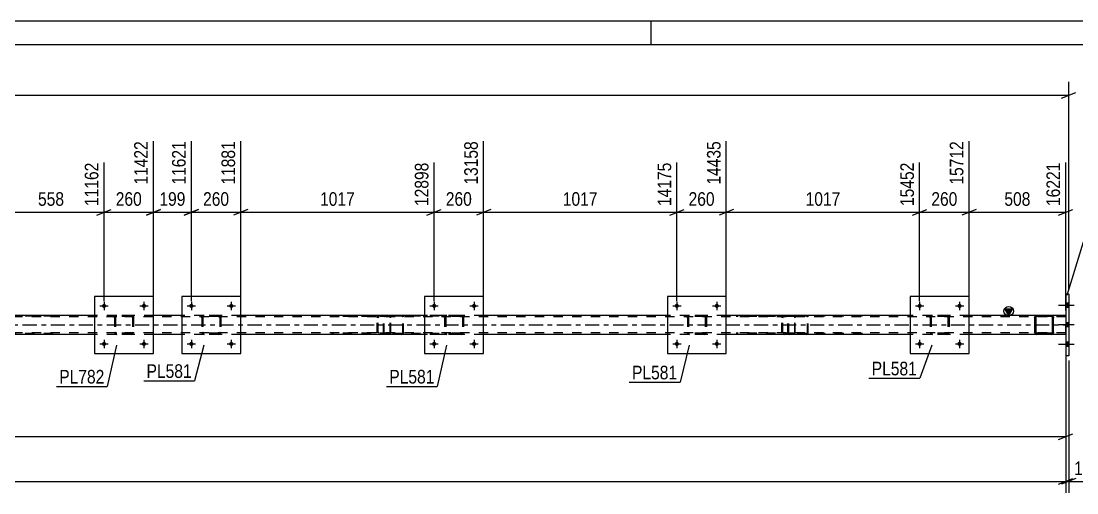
# Model space of a CAD drawing. Header units: millimetres. Extents: x -78 to 763, y -424 to 170.
# Drawn here: x 420.1 to 642.2, y 71 to 170.3 of the extents above; entities that cross this region are included whole.
import ezdxf

# ---------------------------------------------------------------- set-up
doc = ezdxf.new("R2010")
doc.units = ezdxf.units.MM
doc.linetypes.add('DXK_LINE_DOT2', pattern=[3.9198, 1.9599, -1.9599])
doc.linetypes.add('DXK_LINE_DOT3', pattern=[5.9187, 2.979, -0.9799, 0.9799, -0.9799])
doc.styles.add('Arial Narrow', font='ARIALN.TTF', dxfattribs={"height": 0.2})

# ---------------------------------------------------------------- blocks, each defined once
blk = doc.blocks.new('Unknown-814185653-1133')
at = {"color": 5, "linetype": 'Continuous'}
for p, q in [((762.64, 170.32), (-78.36, 170.32)), ((552.64, 165.32), (552.64, 170.32)), ((757.64, 165.32), (-73.36, 165.32))]:
    blk.add_line(p, q, dxfattribs=at)
blk = doc.blocks.new('Part-814185653-2776 - 2694')
at = {"color": 7, "linetype": 'DXK_LINE_DOT2'}
for p, q in [((458.11, 107.89), (458.15, 108.08)), ((458.15, 108.08), (458.11, 107.89)), ((458.11, 107.89), (458.11, 104.85)), ((458.35, 107.89), (458.37, 107.98)), ((458.35, 107.89), (458.35, 104.85)), ((458.37, 107.98), (458.42, 108.06)), ((458.41, 108.34), (458.59, 108.37)), ((458.59, 108.37), (458.41, 108.34)), ((458.42, 108.06), (458.5, 108.11)), ((458.5, 108.11), (458.59, 108.13)), ((461.63, 108.37), (458.59, 108.37)), ((461.63, 108.13), (458.59, 108.13)), ((461.63, 108.37), (461.81, 108.34)), ((461.81, 108.34), (461.63, 108.37)), ((461.63, 108.13), (461.72, 108.11)), ((461.72, 108.11), (461.8, 108.06)), ((461.8, 108.06), (461.85, 107.98)), ((461.85, 107.98), (461.87, 107.89)), ((461.87, 107.89), (461.87, 104.85)), ((462.07, 108.08), (462.11, 107.89)), ((462.11, 107.89), (462.07, 108.08)), ((462.11, 107.89), (462.11, 104.85)), ((458.15, 104.67), (458.11, 104.85)), ((458.11, 104.85), (458.15, 104.67)), ((458.37, 104.76), (458.35, 104.85)), ((458.42, 104.68), (458.37, 104.76)), ((458.5, 104.63), (458.42, 104.68)), ((458.59, 104.61), (458.5, 104.63)), ((461.63, 104.61), (458.59, 104.61)), ((461.72, 104.63), (461.63, 104.61)), ((461.8, 104.68), (461.72, 104.63)), ((461.85, 104.76), (461.8, 104.68)), ((461.87, 104.85), (461.85, 104.76)), ((462.11, 104.85), (462.07, 104.67)), ((462.07, 104.67), (462.11, 104.85)), ((458.59, 104.37), (458.41, 104.41)), ((458.41, 104.41), (458.59, 104.37)), ((461.63, 104.37), (458.59, 104.37)), ((461.81, 104.41), (461.63, 104.37)), ((461.63, 104.37), (461.81, 104.41))]:
    blk.add_line(p, q, dxfattribs=at)
at = {"color": 7, "linetype": 'DXK_LINE_DOT3'}
blk.add_line((460.11, 106.37), (460.11, 106.37), dxfattribs=at)
at = {"color": 7, "linetype": 'DXK_LINE_DOT2'}
for centre, start, end in [((458.59, 107.89), 112.5, 157.5), ((458.59, 107.89), 112.5, 157.5), ((461.63, 107.89), 22.5, 67.5), ((461.63, 107.89), 22.5, 67.5), ((458.59, 104.85), 202.5, 247.5), ((458.59, 104.85), 202.5, 247.5), ((461.63, 104.85), 292.5, 337.5), ((461.63, 104.85), 292.5, 337.5)]:
    blk.add_arc(centre, 0.48, start, end, dxfattribs=at)
blk = doc.blocks.new('Bolt-814185653-2696 - 2694')
at = {"linetype": 'Continuous'}
for points in [[(507.43, 110.37, -1), (506.55, 110.37, -1)], [(515.83, 110.37, -1), (514.95, 110.37, -1)]]:
    blk.add_hatch(color=1, dxfattribs=at).paths.add_polyline_path(points)
at = {"color": 1, "linetype": 'Continuous'}
for p, q in [((506.99, 111.25), (506.99, 109.49)), ((515.39, 111.25), (515.39, 109.49)), ((506.11, 110.37), (507.87, 110.37)), ((514.51, 110.37), (516.27, 110.37))]:
    blk.add_line(p, q, dxfattribs=at)
blk = doc.blocks.new('Bolt-814185653-2697 - 2694')
at = {"linetype": 'Continuous'}
for points in [[(558.51, 102.37, -1), (557.63, 102.37, -1)], [(566.91, 102.37, -1), (566.03, 102.37, -1)]]:
    blk.add_hatch(color=1, dxfattribs=at).paths.add_polyline_path(points)
at = {"color": 1, "linetype": 'Continuous'}
for p, q in [((557.19, 102.37), (558.95, 102.37)), ((558.07, 103.25), (558.07, 101.49)), ((565.59, 102.37), (567.35, 102.37)), ((566.47, 103.25), (566.47, 101.49))]:
    blk.add_line(p, q, dxfattribs=at)
blk = doc.blocks.new('Bolt-814185653-2698 - 2694')
at = {"linetype": 'Continuous'}
for points in [[(558.51, 110.37, -1), (557.63, 110.37, -1)], [(566.91, 110.37, -1), (566.03, 110.37, -1)]]:
    blk.add_hatch(color=1, dxfattribs=at).paths.add_polyline_path(points)
at = {"color": 1, "linetype": 'Continuous'}
for p, q in [((558.07, 111.25), (558.07, 109.49)), ((566.47, 111.25), (566.47, 109.49)), ((557.19, 110.37), (558.95, 110.37)), ((565.59, 110.37), (567.35, 110.37))]:
    blk.add_line(p, q, dxfattribs=at)
blk = doc.blocks.new('Bolt-814185653-2764 - 2694')
at = {"linetype": 'Continuous'}
for points in [[(609.59, 110.37, -1), (608.71, 110.37, -1)], [(617.99, 110.37, -1), (617.11, 110.37, -1)]]:
    blk.add_hatch(color=1, dxfattribs=at).paths.add_polyline_path(points)
at = {"color": 1, "linetype": 'Continuous'}
for p, q in [((609.15, 111.25), (609.15, 109.49)), ((617.55, 111.25), (617.55, 109.49)), ((608.27, 110.37), (610.03, 110.37)), ((616.67, 110.37), (618.43, 110.37))]:
    blk.add_line(p, q, dxfattribs=at)
blk = doc.blocks.new('Part-814185653-2781 - 2694')
at = {"color": 2, "linetype": 'Continuous'}
for p, q in [((466.31, 112.37), (453.91, 112.37)), ((453.91, 112.37), (453.91, 100.37)), ((466.31, 100.37), (466.31, 112.37)), ((453.91, 100.37), (466.31, 100.37))]:
    blk.add_line(p, q, dxfattribs=at)
blk = doc.blocks.new('Part-814185653-2782 - 2694')
at = {"color": 7, "linetype": 'DXK_LINE_DOT2'}
for p, q in [((509.19, 107.89), (509.23, 108.08)), ((509.23, 108.08), (509.19, 107.89)), ((509.19, 107.89), (509.19, 104.85)), ((509.43, 107.89), (509.45, 107.98)), ((509.43, 107.89), (509.43, 104.85)), ((509.45, 107.98), (509.5, 108.06)), ((509.49, 108.34), (509.67, 108.37)), ((509.67, 108.37), (509.49, 108.34)), ((509.5, 108.06), (509.58, 108.11)), ((509.58, 108.11), (509.67, 108.13)), ((512.71, 108.37), (509.67, 108.37)), ((512.71, 108.13), (509.67, 108.13)), ((512.71, 108.37), (512.89, 108.34)), ((512.89, 108.34), (512.71, 108.37)), ((512.71, 108.13), (512.8, 108.11)), ((512.8, 108.11), (512.88, 108.06)), ((512.88, 108.06), (512.93, 107.98)), ((512.93, 107.98), (512.95, 107.89)), ((512.95, 107.89), (512.95, 104.85)), ((513.15, 108.08), (513.19, 107.89)), ((513.19, 107.89), (513.15, 108.08)), ((513.19, 107.89), (513.19, 104.85)), ((509.23, 104.67), (509.19, 104.85)), ((509.19, 104.85), (509.23, 104.67)), ((509.45, 104.76), (509.43, 104.85)), ((509.5, 104.68), (509.45, 104.76)), ((509.58, 104.63), (509.5, 104.68)), ((509.67, 104.61), (509.58, 104.63)), ((512.71, 104.61), (509.67, 104.61)), ((512.8, 104.63), (512.71, 104.61)), ((512.88, 104.68), (512.8, 104.63)), ((512.93, 104.76), (512.88, 104.68)), ((512.95, 104.85), (512.93, 104.76)), ((513.19, 104.85), (513.15, 104.67)), ((513.15, 104.67), (513.19, 104.85)), ((509.67, 104.37), (509.49, 104.41)), ((509.49, 104.41), (509.67, 104.37)), ((512.71, 104.37), (509.67, 104.37)), ((512.89, 104.41), (512.71, 104.37)), ((512.71, 104.37), (512.89, 104.41))]:
    blk.add_line(p, q, dxfattribs=at)
at = {"color": 7, "linetype": 'DXK_LINE_DOT3'}
blk.add_line((511.19, 106.37), (511.19, 106.37), dxfattribs=at)
at = {"color": 7, "linetype": 'DXK_LINE_DOT2'}
for centre, start, end in [((509.67, 107.89), 112.5, 157.5), ((509.67, 107.89), 112.5, 157.5), ((512.71, 107.89), 22.5, 67.5), ((512.71, 107.89), 22.5, 67.5), ((509.67, 104.85), 202.5, 247.5), ((509.67, 104.85), 202.5, 247.5), ((512.71, 104.85), 292.5, 337.5), ((512.71, 104.85), 292.5, 337.5)]:
    blk.add_arc(centre, 0.48, start, end, dxfattribs=at)
blk = doc.blocks.new('Part-814185653-2787 - 2694')
at = {"color": 2, "linetype": 'Continuous'}
for p, q in [((517.39, 112.37), (504.99, 112.37)), ((504.99, 112.37), (504.99, 100.37)), ((517.39, 100.37), (517.39, 112.37)), ((504.99, 100.37), (517.39, 100.37))]:
    blk.add_line(p, q, dxfattribs=at)
blk = doc.blocks.new('Bolt-814185653-2725 - 2694')
at = {"linetype": 'Continuous'}
for points in [[(609.59, 102.37, -1), (608.71, 102.37, -1)], [(617.99, 102.37, -1), (617.11, 102.37, -1)]]:
    blk.add_hatch(color=1, dxfattribs=at).paths.add_polyline_path(points)
at = {"color": 1, "linetype": 'Continuous'}
for p, q in [((608.27, 102.37), (610.03, 102.37)), ((609.15, 103.25), (609.15, 101.49)), ((616.67, 102.37), (618.43, 102.37)), ((617.55, 103.25), (617.55, 101.49))]:
    blk.add_line(p, q, dxfattribs=at)
blk = doc.blocks.new('Part-814185653-2817 - 2694')
at = {"linetype": 'Continuous'}
blk.add_hatch(color=2, dxfattribs=at).paths.add_polyline_path([(627.89, 108.37), (627.09, 109.77), (628.69, 109.77)])
at = {"color": 2, "linetype": 'Continuous'}
for p, q in [((627.89, 108.37), (627.09, 109.77)), ((627.09, 109.77), (628.69, 109.77)), ((628.69, 109.77), (627.89, 108.37)), ((435.54, 108.37), (415.23, 108.37)), ((453.91, 108.37), (447.94, 108.37)), ((504.99, 108.37), (466.31, 108.37)), ((556.07, 108.37), (517.39, 108.37)), ((607.15, 108.37), (568.47, 108.37)), ((633.81, 108.37), (619.55, 108.37)), ((639.89, 108.37), (636.85, 108.37)), ((435.54, 104.37), (415.23, 104.37)), ((453.91, 104.37), (447.94, 104.37)), ((504.99, 104.37), (466.31, 104.37)), ((556.07, 104.37), (517.39, 104.37)), ((607.15, 104.37), (568.47, 104.37)), ((633.81, 104.37), (619.55, 104.37)), ((639.89, 104.37), (636.85, 104.37))]:
    blk.add_line(p, q, dxfattribs=at)
at = {"color": 7, "linetype": 'DXK_LINE_DOT2'}
for p, q in [((639.89, 108.05), (35.67, 108.05)), ((447.94, 108.37), (435.54, 108.37)), ((466.31, 108.37), (453.91, 108.37)), ((517.39, 108.37), (504.99, 108.37)), ((568.47, 108.37), (556.07, 108.37)), ((619.55, 108.37), (607.15, 108.37)), ((636.85, 108.37), (633.81, 108.37)), ((639.89, 104.37), (639.89, 108.37)), ((639.89, 104.69), (35.67, 104.69)), ((447.94, 104.37), (435.54, 104.37)), ((466.31, 104.37), (453.91, 104.37)), ((517.39, 104.37), (504.99, 104.37)), ((568.47, 104.37), (556.07, 104.37)), ((619.55, 104.37), (607.15, 104.37)), ((636.85, 104.37), (633.81, 104.37))]:
    blk.add_line(p, q, dxfattribs=at)
at = {"color": 7, "linetype": 'DXK_LINE_DOT3'}
blk.add_line((35.67, 106.37), (639.89, 106.37), dxfattribs=at)
at = {"color": 2, "linetype": 'Continuous'}
blk.add_circle((627.89, 109.27), 1, dxfattribs=at)
blk = doc.blocks.new('Bolt-814185653-2810 - 2694')
at = {"linetype": 'Continuous'}
for points in [[(640.53, 110.03), (640.53, 110.91), (639.89, 110.91), (639.89, 110.03)], [(640.53, 110.03), (640.53, 110.91), (639.89, 110.91), (639.89, 110.03)], [(640.53, 110.03), (640.53, 110.91), (639.89, 110.91), (639.89, 110.03)], [(640.53, 105.93), (640.53, 106.81), (639.89, 106.81), (639.89, 105.93)], [(640.53, 105.93), (640.53, 106.81), (639.89, 106.81), (639.89, 105.93)], [(640.53, 101.83), (640.53, 102.71), (639.89, 102.71), (639.89, 101.83)], [(640.53, 101.83), (640.53, 102.71), (639.89, 102.71), (639.89, 101.83)], [(640.53, 101.83), (640.53, 102.71), (639.89, 102.71), (639.89, 101.83)]]:
    blk.add_hatch(color=1, dxfattribs=at).paths.add_polyline_path(points)
at = {"color": 1, "linetype": 'Continuous'}
for p, q in [((641.69, 110.47), (638.37, 110.47)), ((641.69, 110.47), (638.37, 110.47)), ((641.69, 110.47), (638.37, 110.47)), ((640.53, 110.91), (639.89, 110.91)), ((640.53, 110.91), (639.89, 110.91)), ((640.53, 110.91), (639.89, 110.91)), ((640.53, 110.03), (639.89, 110.03)), ((640.53, 110.03), (639.89, 110.03)), ((640.53, 110.03), (639.89, 110.03)), ((640.53, 106.81), (639.89, 106.81)), ((640.53, 106.81), (639.89, 106.81)), ((641.69, 106.37), (638.37, 106.37)), ((641.69, 106.37), (638.37, 106.37)), ((640.53, 105.93), (639.89, 105.93)), ((640.53, 105.93), (639.89, 105.93)), ((641.69, 102.27), (638.37, 102.27)), ((641.69, 102.27), (638.37, 102.27)), ((641.69, 102.27), (638.37, 102.27)), ((640.53, 102.71), (639.89, 102.71)), ((640.53, 102.71), (639.89, 102.71)), ((640.53, 102.71), (639.89, 102.71)), ((640.53, 101.83), (639.89, 101.83)), ((640.53, 101.83), (639.89, 101.83)), ((640.53, 101.83), (639.89, 101.83))]:
    blk.add_line(p, q, dxfattribs=at)
blk = doc.blocks.new('Part-814185653-2750 - 2694')
at = {"color": 7, "linetype": 'DXK_LINE_DOT2'}
for p, q in [((560.27, 107.89), (560.31, 108.08)), ((560.31, 108.08), (560.27, 107.89)), ((560.27, 107.89), (560.27, 104.85)), ((560.51, 107.89), (560.53, 107.98)), ((560.51, 107.89), (560.51, 104.85)), ((560.53, 107.98), (560.58, 108.06)), ((560.57, 108.34), (560.75, 108.37)), ((560.75, 108.37), (560.57, 108.34)), ((560.58, 108.06), (560.66, 108.11)), ((560.66, 108.11), (560.75, 108.13)), ((563.79, 108.37), (560.75, 108.37)), ((563.79, 108.13), (560.75, 108.13)), ((563.79, 108.37), (563.97, 108.34)), ((563.97, 108.34), (563.79, 108.37)), ((563.79, 108.13), (563.88, 108.11)), ((563.88, 108.11), (563.96, 108.06)), ((563.96, 108.06), (564.01, 107.98)), ((564.01, 107.98), (564.03, 107.89)), ((564.03, 107.89), (564.03, 104.85)), ((564.23, 108.08), (564.27, 107.89)), ((564.27, 107.89), (564.23, 108.08)), ((564.27, 107.89), (564.27, 104.85)), ((560.31, 104.67), (560.27, 104.85)), ((560.27, 104.85), (560.31, 104.67)), ((560.53, 104.76), (560.51, 104.85)), ((560.58, 104.68), (560.53, 104.76)), ((560.66, 104.63), (560.58, 104.68)), ((560.75, 104.61), (560.66, 104.63)), ((563.79, 104.61), (560.75, 104.61)), ((563.88, 104.63), (563.79, 104.61)), ((563.96, 104.68), (563.88, 104.63)), ((564.01, 104.76), (563.96, 104.68)), ((564.03, 104.85), (564.01, 104.76)), ((564.27, 104.85), (564.23, 104.67)), ((564.23, 104.67), (564.27, 104.85)), ((560.75, 104.37), (560.57, 104.41)), ((560.57, 104.41), (560.75, 104.37)), ((563.79, 104.37), (560.75, 104.37)), ((563.97, 104.41), (563.79, 104.37)), ((563.79, 104.37), (563.97, 104.41))]:
    blk.add_line(p, q, dxfattribs=at)
at = {"color": 7, "linetype": 'DXK_LINE_DOT3'}
blk.add_line((562.27, 106.37), (562.27, 106.37), dxfattribs=at)
at = {"color": 7, "linetype": 'DXK_LINE_DOT2'}
for centre, start, end in [((560.75, 107.89), 112.5, 157.5), ((560.75, 107.89), 112.5, 157.5), ((563.79, 107.89), 22.5, 67.5), ((563.79, 107.89), 22.5, 67.5), ((560.75, 104.85), 202.5, 247.5), ((560.75, 104.85), 202.5, 247.5), ((563.79, 104.85), 292.5, 337.5), ((563.79, 104.85), 292.5, 337.5)]:
    blk.add_arc(centre, 0.48, start, end, dxfattribs=at)
blk = doc.blocks.new('Part-814185653-2755 - 2694')
at = {"color": 2, "linetype": 'Continuous'}
for p, q in [((568.47, 112.37), (556.07, 112.37)), ((556.07, 112.37), (556.07, 100.37)), ((568.47, 100.37), (568.47, 112.37)), ((556.07, 100.37), (568.47, 100.37))]:
    blk.add_line(p, q, dxfattribs=at)
blk = doc.blocks.new('Part-814185653-2756 - 2694')
at = {"color": 7, "linetype": 'DXK_LINE_DOT2'}
for p, q in [((611.35, 107.89), (611.39, 108.08)), ((611.39, 108.08), (611.35, 107.89)), ((611.35, 107.89), (611.35, 104.85)), ((611.59, 107.89), (611.61, 107.98)), ((611.59, 107.89), (611.59, 104.85)), ((611.61, 107.98), (611.66, 108.06)), ((611.65, 108.34), (611.83, 108.37)), ((611.83, 108.37), (611.65, 108.34)), ((611.66, 108.06), (611.74, 108.11)), ((611.74, 108.11), (611.83, 108.13)), ((614.87, 108.37), (611.83, 108.37)), ((614.87, 108.13), (611.83, 108.13)), ((614.87, 108.37), (615.06, 108.34)), ((615.06, 108.34), (614.87, 108.37)), ((614.87, 108.13), (614.96, 108.11)), ((614.96, 108.11), (615.04, 108.06)), ((615.04, 108.06), (615.09, 107.98)), ((615.09, 107.98), (615.11, 107.89)), ((615.11, 107.89), (615.11, 104.85)), ((615.32, 108.08), (615.35, 107.89)), ((615.35, 107.89), (615.32, 108.08)), ((615.35, 107.89), (615.35, 104.85)), ((611.39, 104.67), (611.35, 104.85)), ((611.35, 104.85), (611.39, 104.67)), ((611.61, 104.76), (611.59, 104.85)), ((611.66, 104.68), (611.61, 104.76)), ((611.74, 104.63), (611.66, 104.68)), ((611.83, 104.61), (611.74, 104.63)), ((614.87, 104.61), (611.83, 104.61)), ((614.96, 104.63), (614.87, 104.61)), ((615.04, 104.68), (614.96, 104.63)), ((615.09, 104.76), (615.04, 104.68)), ((615.11, 104.85), (615.09, 104.76)), ((615.35, 104.85), (615.32, 104.67)), ((615.32, 104.67), (615.35, 104.85)), ((611.83, 104.37), (611.65, 104.41)), ((611.65, 104.41), (611.83, 104.37)), ((614.87, 104.37), (611.83, 104.37)), ((615.06, 104.41), (614.87, 104.37)), ((614.87, 104.37), (615.06, 104.41))]:
    blk.add_line(p, q, dxfattribs=at)
for centre, start, end in [((611.83, 107.89), 112.5, 157.5), ((611.83, 107.89), 112.5, 157.5), ((614.87, 107.89), 22.5, 67.5), ((614.87, 107.89), 22.5, 67.5), ((611.83, 104.85), 202.5, 247.5), ((611.83, 104.85), 202.5, 247.5), ((614.87, 104.85), 292.5, 337.5), ((614.87, 104.85), 292.5, 337.5)]:
    blk.add_arc(centre, 0.48, start, end, dxfattribs=at)
blk = doc.blocks.new('Bolt-814185653-2767 - 2694')
at = {"linetype": 'Continuous'}
for points in [[(456.35, 102.37, -1), (455.47, 102.37, -1)], [(464.75, 102.37, -1), (463.87, 102.37, -1)]]:
    blk.add_hatch(color=1, dxfattribs=at).paths.add_polyline_path(points)
at = {"color": 1, "linetype": 'Continuous'}
for p, q in [((455.03, 102.37), (456.79, 102.37)), ((455.91, 103.25), (455.91, 101.49)), ((463.43, 102.37), (465.19, 102.37)), ((464.31, 103.25), (464.31, 101.49))]:
    blk.add_line(p, q, dxfattribs=at)
blk = doc.blocks.new('Bolt-814185653-2768 - 2694')
at = {"linetype": 'Continuous'}
for points in [[(456.35, 110.37, -1), (455.47, 110.37, -1)], [(464.75, 110.37, -1), (463.87, 110.37, -1)]]:
    blk.add_hatch(color=1, dxfattribs=at).paths.add_polyline_path(points)
at = {"color": 1, "linetype": 'Continuous'}
for p, q in [((455.91, 111.25), (455.91, 109.49)), ((464.31, 111.25), (464.31, 109.49)), ((455.03, 110.37), (456.79, 110.37)), ((463.43, 110.37), (465.19, 110.37))]:
    blk.add_line(p, q, dxfattribs=at)
blk = doc.blocks.new('Bolt-814185653-2769 - 2694')
at = {"linetype": 'Continuous'}
for points in [[(507.43, 102.37, -1), (506.55, 102.37, -1)], [(515.83, 102.37, -1), (514.95, 102.37, -1)]]:
    blk.add_hatch(color=1, dxfattribs=at).paths.add_polyline_path(points)
at = {"color": 1, "linetype": 'Continuous'}
for p, q in [((506.11, 102.37), (507.87, 102.37)), ((506.99, 103.25), (506.99, 101.49)), ((514.51, 102.37), (516.27, 102.37)), ((515.39, 103.25), (515.39, 101.49))]:
    blk.add_line(p, q, dxfattribs=at)
blk = doc.blocks.new('Part-814185653-2845 - 2694')
at = {"color": 2, "linetype": 'Continuous'}
for p, q in [((633.36, 108.08), (633.33, 107.89)), ((633.33, 107.89), (633.33, 104.85)), ((633.59, 107.98), (633.57, 107.89)), ((633.57, 107.89), (633.57, 104.85)), ((633.64, 108.06), (633.59, 107.98)), ((633.81, 108.37), (633.62, 108.34)), ((633.72, 108.11), (633.64, 108.06)), ((633.81, 108.13), (633.72, 108.11)), ((636.85, 108.37), (633.81, 108.37)), ((636.85, 108.13), (633.81, 108.13)), ((637.03, 108.34), (636.85, 108.37)), ((636.94, 108.11), (636.85, 108.13)), ((637.02, 108.06), (636.94, 108.11)), ((637.07, 107.98), (637.02, 108.06)), ((637.09, 107.89), (637.07, 107.98)), ((637.09, 104.85), (637.09, 107.89)), ((637.33, 107.89), (637.29, 108.08)), ((637.33, 104.85), (637.33, 107.89)), ((633.33, 104.85), (633.36, 104.67)), ((633.57, 104.85), (633.59, 104.76)), ((633.59, 104.76), (633.64, 104.68)), ((633.64, 104.68), (633.72, 104.63)), ((633.72, 104.63), (633.81, 104.61)), ((636.85, 104.61), (633.81, 104.61)), ((636.85, 104.61), (636.94, 104.63)), ((636.94, 104.63), (637.02, 104.68)), ((637.02, 104.68), (637.07, 104.76)), ((637.07, 104.76), (637.09, 104.85)), ((637.29, 104.67), (637.33, 104.85)), ((633.62, 104.41), (633.81, 104.37)), ((636.85, 104.37), (633.81, 104.37)), ((636.85, 104.37), (637.03, 104.41))]:
    blk.add_line(p, q, dxfattribs=at)
at = {"color": 7, "linetype": 'DXK_LINE_DOT2'}
for p, q in [((633.33, 107.89), (633.36, 108.08)), ((633.62, 108.34), (633.81, 108.37)), ((636.85, 108.37), (637.03, 108.34)), ((637.29, 108.08), (637.33, 107.89)), ((633.36, 104.67), (633.33, 104.85)), ((637.33, 104.85), (637.29, 104.67)), ((633.81, 104.37), (633.62, 104.41)), ((637.03, 104.41), (636.85, 104.37))]:
    blk.add_line(p, q, dxfattribs=at)
at = {"color": 7, "linetype": 'DXK_LINE_DOT3'}
blk.add_line((635.33, 106.37), (635.33, 106.37), dxfattribs=at)
at = {"color": 2, "linetype": 'Continuous'}
for centre, start, end in [((633.81, 107.89), 112.5, 157.5), ((636.85, 107.89), 22.5, 67.5), ((633.81, 104.85), 202.5, 247.5), ((636.85, 104.85), 292.5, 337.5)]:
    blk.add_arc(centre, 0.48, start, end, dxfattribs=at)
at = {"color": 7, "linetype": 'DXK_LINE_DOT2'}
for centre, start, end in [((633.81, 107.89), 112.5, 157.5), ((636.85, 107.89), 22.5, 67.5), ((633.81, 104.85), 202.5, 247.5), ((636.85, 104.85), 292.5, 337.5)]:
    blk.add_arc(centre, 0.48, start, end, dxfattribs=at)
blk = doc.blocks.new('Part-814185653-2850 - 2694')
at = {"color": 2, "linetype": 'Continuous'}
for p, q in [((619.55, 112.37), (607.15, 112.37)), ((607.15, 112.37), (607.15, 100.37)), ((619.55, 100.37), (619.55, 112.37)), ((607.15, 100.37), (619.55, 100.37))]:
    blk.add_line(p, q, dxfattribs=at)
blk = doc.blocks.new('Part-814185653-2872 - 2694')
at = {"color": 7, "linetype": 'DXK_LINE_DOT2'}
for p, q in [((496.34, 108.18), (496.31, 108.05)), ((496.31, 104.69), (496.31, 108.05)), ((496.48, 108.05), (496.49, 108.11)), ((496.48, 104.69), (496.48, 108.05)), ((496.49, 108.11), (496.53, 108.17)), ((496.65, 108.37), (496.52, 108.35)), ((496.53, 108.17), (496.56, 108.19)), ((496.56, 108.19), (496.59, 108.2)), ((496.59, 108.2), (496.65, 108.21)), ((511.98, 108.37), (496.65, 108.37)), ((511.98, 108.21), (496.65, 108.21)), ((500.36, 108.35), (500.23, 108.37)), ((500.23, 108.21), (500.29, 108.2)), ((500.29, 108.2), (500.35, 108.17)), ((500.35, 108.17), (500.38, 108.11)), ((500.38, 108.11), (500.4, 108.05)), ((500.4, 104.69), (500.4, 108.05)), ((500.57, 108.05), (500.54, 108.18)), ((500.57, 104.69), (500.57, 108.05)), ((496.31, 104.69), (496.34, 104.57)), ((496.49, 104.63), (496.48, 104.69)), ((496.53, 104.58), (496.49, 104.63)), ((496.59, 104.54), (496.53, 104.58)), ((496.65, 104.53), (496.59, 104.54)), ((511.98, 104.53), (496.65, 104.53)), ((500.23, 104.53), (500.29, 104.54)), ((500.29, 104.54), (500.32, 104.56)), ((500.32, 104.56), (500.35, 104.58)), ((500.38, 104.63), (500.35, 104.58)), ((500.4, 104.69), (500.38, 104.63)), ((500.54, 104.57), (500.57, 104.69)), ((496.52, 104.4), (496.65, 104.37)), ((511.98, 104.37), (496.65, 104.37)), ((500.23, 104.37), (500.36, 104.4))]:
    blk.add_line(p, q, dxfattribs=at)
for centre, start, end in [((496.64, 108.04), 110.7583, 155.68), ((500.24, 104.71), 290.7583, 335.68)]:
    blk.add_arc(centre, 0.331, start, end, dxfattribs=at)
blk = doc.blocks.new('Part-814185653-2879 - 2694')
at = {"color": 7, "linetype": 'DXK_LINE_DOT2'}
for p, q in [((411.2, 108.18), (411.18, 108.05)), ((411.18, 104.69), (411.18, 108.05)), ((411.35, 108.05), (411.36, 108.11)), ((411.35, 104.69), (411.35, 108.05)), ((411.36, 108.11), (411.4, 108.17)), ((411.52, 108.37), (411.39, 108.35)), ((411.4, 108.17), (411.45, 108.2)), ((411.45, 108.2), (411.52, 108.21)), ((426.85, 108.37), (411.52, 108.37)), ((426.85, 108.21), (411.52, 108.21)), ((415.22, 108.35), (415.09, 108.37)), ((415.09, 108.21), (415.16, 108.2)), ((415.16, 108.2), (415.21, 108.17)), ((415.21, 108.17), (415.25, 108.11)), ((415.25, 108.11), (415.26, 108.05)), ((415.26, 104.69), (415.26, 108.05)), ((415.43, 108.05), (415.41, 108.18)), ((415.43, 104.69), (415.43, 108.05)), ((411.18, 104.69), (411.2, 104.57)), ((411.36, 104.63), (411.35, 104.69)), ((411.4, 104.58), (411.36, 104.63)), ((411.45, 104.54), (411.4, 104.58)), ((411.52, 104.53), (411.45, 104.54)), ((426.85, 104.53), (411.52, 104.53)), ((415.16, 104.54), (415.09, 104.53)), ((415.21, 104.58), (415.16, 104.54)), ((415.25, 104.63), (415.21, 104.58)), ((415.26, 104.69), (415.25, 104.63)), ((415.41, 104.57), (415.43, 104.69)), ((411.39, 104.4), (411.52, 104.37)), ((426.85, 104.37), (411.52, 104.37)), ((415.09, 104.37), (415.22, 104.4))]:
    blk.add_line(p, q, dxfattribs=at)
for centre, start, end in [((411.5, 108.04), 110.7583, 155.68), ((411.5, 104.71), 204.32, 249.2417), ((415.11, 104.71), 290.7583, 335.68)]:
    blk.add_arc(centre, 0.331, start, end, dxfattribs=at)
blk = doc.blocks.new('Part-814185653-2897 - 2694')
at = {"color": 7, "linetype": 'DXK_LINE_DOT2'}
for p, q in [((582.72, 108.37), (570.56, 108.37)), ((582.72, 108.13), (570.56, 108.13)), ((580.15, 108.03), (580.13, 107.89)), ((580.13, 104.85), (580.13, 107.89)), ((580.16, 108.08), (580.15, 108.03)), ((580.38, 107.89), (580.4, 107.98)), ((580.38, 104.85), (580.38, 107.89)), ((580.4, 107.98), (580.45, 108.06)), ((580.63, 108.37), (580.44, 108.34)), ((580.45, 108.06), (580.53, 108.11)), ((580.53, 108.11), (580.63, 108.13)), ((581.44, 108.37), (581.44, 108.13)), ((582.82, 108.34), (582.72, 108.37)), ((582.72, 108.13), (582.77, 108.11)), ((582.77, 108.11), (582.82, 108.06)), ((582.91, 108.23), (582.82, 108.34)), ((582.82, 108.06), (582.85, 107.98)), ((582.85, 107.98), (582.86, 107.89)), ((582.86, 104.85), (582.86, 107.89)), ((582.97, 108.08), (582.91, 108.23)), ((582.99, 107.89), (582.97, 108.08)), ((582.99, 104.85), (582.99, 107.89)), ((582.72, 104.61), (570.56, 104.61)), ((580.13, 104.85), (580.14, 104.77)), ((580.14, 104.77), (580.16, 104.67)), ((580.4, 104.76), (580.38, 104.85)), ((580.45, 104.68), (580.4, 104.76)), ((580.53, 104.63), (580.45, 104.68)), ((580.63, 104.61), (580.53, 104.63)), ((581.44, 104.37), (581.44, 104.61)), ((582.77, 104.63), (582.72, 104.61)), ((582.82, 104.68), (582.77, 104.63)), ((582.85, 104.76), (582.82, 104.68)), ((582.82, 104.41), (582.91, 104.51)), ((582.86, 104.85), (582.85, 104.76)), ((582.91, 104.51), (582.92, 104.54)), ((582.92, 104.54), (582.97, 104.67)), ((582.97, 104.67), (582.99, 104.85)), ((582.72, 104.37), (570.56, 104.37)), ((580.44, 104.41), (580.63, 104.37)), ((582.72, 104.37), (582.82, 104.41))]:
    blk.add_line(p, q, dxfattribs=at)
blk.add_arc((580.61, 107.88), 0.492, 111.1941, 156.1506, dxfattribs=at)
blk = doc.blocks.new('Part-814185653-2899 - 2694')
at = {"color": 7, "linetype": 'DXK_LINE_DOT2'}
for p, q in [((581.47, 108.18), (581.44, 108.05)), ((581.44, 104.69), (581.44, 108.05)), ((581.61, 108.05), (581.63, 108.11)), ((581.61, 104.69), (581.61, 108.05)), ((581.63, 108.11), (581.66, 108.17)), ((581.78, 108.37), (581.65, 108.35)), ((581.66, 108.17), (581.7, 108.19)), ((581.7, 108.19), (581.72, 108.2)), ((581.72, 108.2), (581.78, 108.21)), ((597.11, 108.37), (581.78, 108.37)), ((597.11, 108.21), (581.78, 108.21)), ((585.49, 108.35), (585.36, 108.37)), ((585.36, 108.21), (585.43, 108.2)), ((585.43, 108.2), (585.48, 108.17)), ((585.48, 108.17), (585.52, 108.11)), ((585.52, 108.11), (585.53, 108.05)), ((585.53, 104.69), (585.53, 108.05)), ((585.7, 108.05), (585.68, 108.18)), ((585.7, 104.69), (585.7, 108.05)), ((581.44, 104.69), (581.47, 104.57)), ((581.63, 104.63), (581.61, 104.69)), ((581.66, 104.58), (581.63, 104.63)), ((581.72, 104.54), (581.66, 104.58)), ((581.78, 104.53), (581.72, 104.54)), ((597.11, 104.53), (581.78, 104.53)), ((585.36, 104.53), (585.43, 104.54)), ((585.43, 104.54), (585.45, 104.56)), ((585.45, 104.56), (585.48, 104.58)), ((585.52, 104.63), (585.48, 104.58)), ((585.53, 104.69), (585.52, 104.63)), ((585.68, 104.57), (585.7, 104.69)), ((581.65, 104.4), (581.78, 104.37)), ((597.11, 104.37), (581.78, 104.37)), ((585.36, 104.37), (585.49, 104.4))]:
    blk.add_line(p, q, dxfattribs=at)
for centre, start, end in [((581.77, 108.04), 110.7583, 155.68), ((585.37, 104.71), 290.7583, 335.68)]:
    blk.add_arc(centre, 0.331, start, end, dxfattribs=at)
blk = doc.blocks.new('Part-814185653-2917 - 2694')
at = {"color": 2, "linetype": 'Continuous'}
for p, q in [((640.53, 112.87), (639.89, 112.87)), ((639.89, 112.87), (639.89, 99.87)), ((640.53, 112.87), (640.53, 99.87)), ((640.53, 99.87), (639.89, 99.87))]:
    blk.add_line(p, q, dxfattribs=at)
blk = doc.blocks.new('Part-814185653-2999 - 2694')
at = {"color": 7, "linetype": 'DXK_LINE_DOT2'}
for p, q in [((497.59, 108.37), (485.43, 108.37)), ((497.59, 108.13), (485.43, 108.13)), ((495.02, 108.03), (494.99, 107.89)), ((494.99, 104.85), (494.99, 107.89)), ((495.03, 108.08), (495.02, 108.03)), ((495.24, 107.89), (495.26, 107.98)), ((495.24, 104.85), (495.24, 107.89)), ((495.26, 107.98), (495.32, 108.06)), ((495.5, 108.37), (495.3, 108.34)), ((495.32, 108.06), (495.4, 108.11)), ((495.4, 108.11), (495.5, 108.13)), ((496.31, 108.37), (496.31, 108.13)), ((497.69, 108.34), (497.59, 108.37)), ((497.59, 108.13), (497.64, 108.11)), ((497.64, 108.11), (497.68, 108.06)), ((497.68, 108.06), (497.71, 107.98)), ((497.78, 108.23), (497.69, 108.34)), ((497.71, 107.98), (497.72, 107.89)), ((497.72, 104.85), (497.72, 107.89)), ((497.84, 108.08), (497.78, 108.23)), ((497.86, 107.89), (497.84, 108.08)), ((497.86, 104.85), (497.86, 107.89)), ((497.59, 104.61), (485.43, 104.61)), ((494.99, 104.85), (495.01, 104.77)), ((495.01, 104.77), (495.03, 104.67)), ((495.26, 104.76), (495.24, 104.85)), ((495.32, 104.68), (495.26, 104.76)), ((495.4, 104.63), (495.32, 104.68)), ((495.5, 104.61), (495.4, 104.63)), ((496.31, 104.37), (496.31, 104.61)), ((497.64, 104.63), (497.59, 104.61)), ((497.68, 104.68), (497.64, 104.63)), ((497.71, 104.76), (497.68, 104.68)), ((497.69, 104.41), (497.78, 104.51)), ((497.72, 104.85), (497.71, 104.76)), ((497.78, 104.51), (497.84, 104.67)), ((497.84, 104.67), (497.86, 104.85)), ((497.59, 104.37), (485.43, 104.37)), ((495.3, 104.41), (495.5, 104.37)), ((497.59, 104.37), (497.69, 104.41))]:
    blk.add_line(p, q, dxfattribs=at)
blk.add_arc((495.48, 107.88), 0.492, 111.1941, 156.1506, dxfattribs=at)
blk = doc.blocks.new('Part-814185653-3000 - 2694')
at = {"color": 7, "linetype": 'DXK_LINE_DOT2'}
for p, q in [((439.74, 107.89), (439.78, 108.08)), ((439.78, 108.08), (439.74, 107.89)), ((439.74, 107.89), (439.74, 104.85)), ((439.98, 107.89), (440, 107.98)), ((439.98, 107.89), (439.98, 104.85)), ((440, 107.98), (440.05, 108.06)), ((440.04, 108.34), (440.22, 108.37)), ((440.22, 108.37), (440.04, 108.34)), ((440.05, 108.06), (440.13, 108.11)), ((440.13, 108.11), (440.22, 108.13)), ((443.26, 108.37), (440.22, 108.37)), ((443.26, 108.13), (440.22, 108.13)), ((443.26, 108.37), (443.45, 108.34)), ((443.45, 108.34), (443.26, 108.37)), ((443.26, 108.13), (443.35, 108.11)), ((443.35, 108.11), (443.43, 108.06)), ((443.43, 108.06), (443.48, 107.98)), ((443.48, 107.98), (443.5, 107.89)), ((443.5, 107.89), (443.5, 104.85)), ((443.71, 108.08), (443.74, 107.89)), ((443.74, 107.89), (443.71, 108.08)), ((443.74, 107.89), (443.74, 104.85)), ((439.78, 104.67), (439.74, 104.85)), ((439.74, 104.85), (439.78, 104.67)), ((440, 104.76), (439.98, 104.85)), ((440.05, 104.68), (440, 104.76)), ((440.13, 104.63), (440.05, 104.68)), ((440.22, 104.61), (440.13, 104.63)), ((443.26, 104.61), (440.22, 104.61)), ((443.35, 104.63), (443.26, 104.61)), ((443.43, 104.68), (443.35, 104.63)), ((443.48, 104.76), (443.43, 104.68)), ((443.5, 104.85), (443.48, 104.76)), ((443.74, 104.85), (443.71, 104.67)), ((443.71, 104.67), (443.74, 104.85)), ((440.22, 104.37), (440.04, 104.41)), ((440.04, 104.41), (440.22, 104.37)), ((443.26, 104.37), (440.22, 104.37)), ((443.45, 104.41), (443.26, 104.37)), ((443.26, 104.37), (443.45, 104.41))]:
    blk.add_line(p, q, dxfattribs=at)
at = {"color": 7, "linetype": 'DXK_LINE_DOT3'}
blk.add_line((441.74, 106.37), (441.74, 106.37), dxfattribs=at)
at = {"color": 7, "linetype": 'DXK_LINE_DOT2'}
for centre, start, end in [((440.22, 107.89), 112.5, 157.5), ((440.22, 107.89), 112.5, 157.5), ((443.26, 107.89), 22.5, 67.5), ((443.26, 107.89), 22.5, 67.5), ((440.22, 104.85), 202.5, 247.5), ((440.22, 104.85), 202.5, 247.5), ((443.26, 104.85), 292.5, 337.5), ((443.26, 104.85), 292.5, 337.5)]:
    blk.add_arc(centre, 0.48, start, end, dxfattribs=at)
blk = doc.blocks.new('Part-814185653-3005 - 2694')
at = {"color": 2, "linetype": 'Continuous'}
for p, q in [((447.94, 112.37), (435.54, 112.37)), ((435.54, 112.37), (435.54, 100.37)), ((447.94, 100.37), (447.94, 112.37)), ((435.54, 100.37), (447.94, 100.37))]:
    blk.add_line(p, q, dxfattribs=at)
blk = doc.blocks.new('Bolt-814185653-3006 - 2694')
at = {"linetype": 'Continuous'}
for points in [[(437.98, 102.37, -1), (437.1, 102.37, -1)], [(446.38, 102.37, -1), (445.5, 102.37, -1)]]:
    blk.add_hatch(color=1, dxfattribs=at).paths.add_polyline_path(points)
at = {"color": 1, "linetype": 'Continuous'}
for p, q in [((436.66, 102.37), (438.42, 102.37)), ((437.54, 103.25), (437.54, 101.49)), ((445.06, 102.37), (446.82, 102.37)), ((445.94, 103.25), (445.94, 101.49))]:
    blk.add_line(p, q, dxfattribs=at)
blk = doc.blocks.new('Bolt-814185653-3007 - 2694')
at = {"linetype": 'Continuous'}
for points in [[(437.98, 110.37, -1), (437.1, 110.37, -1)], [(446.38, 110.37, -1), (445.5, 110.37, -1)]]:
    blk.add_hatch(color=1, dxfattribs=at).paths.add_polyline_path(points)
at = {"color": 1, "linetype": 'Continuous'}
for p, q in [((437.54, 111.25), (437.54, 109.49)), ((445.94, 111.25), (445.94, 109.49)), ((436.66, 110.37), (438.42, 110.37)), ((445.06, 110.37), (446.82, 110.37))]:
    blk.add_line(p, q, dxfattribs=at)
blk = doc.blocks.new('StraightDimension-814185653-12170 - 2694')
at = {"color": 7, "linetype": 'Continuous'}
for p, q in [((568.47, 109.37), (568.47, 145.03)), ((609.15, 111.37), (609.15, 140.53)), ((569.97, 130.69), (566.97, 129.49)), ((568.47, 130.09), (609.15, 130.09)), ((607.65, 129.49), (610.65, 130.69))]:
    blk.add_line(p, q, dxfattribs=at)
at = {"color": 0, "linetype": 'Continuous'}
blk.add_wipeout([(608.55, 141.13), (604.35, 141.13), (604.35, 130.79), (608.55, 130.79)], dxfattribs=at)
at = {"color": 0}
blk.add_wipeout([(593.07, 130.84), (593.07, 135.04), (584.56, 135.04), (584.56, 130.84)], dxfattribs=at)
at = {"color": 3, "linetype": 'Continuous', "style": 'Arial Narrow'}
blk.add_text('15452', height=2.863, rotation=90.0002, dxfattribs=at).set_placement((607.95, 131.39))
at = {"color": 3, "style": 'Arial Narrow'}
blk.add_text('1017', height=2.863, dxfattribs=at).set_placement((585.16, 131.44))
blk = doc.blocks.new('StraightDimension-814185653-12173 - 2694')
at = {"color": 7, "linetype": 'Continuous'}
for p, q in [((517.39, 109.37), (517.39, 145.03)), ((506.99, 111.37), (506.99, 140.53)), ((505.49, 129.49), (508.49, 130.69)), ((506.99, 130.09), (517.39, 130.09)), ((518.89, 130.69), (515.89, 129.49))]:
    blk.add_line(p, q, dxfattribs=at)
at = {"color": 0}
blk.add_wipeout([(515.53, 130.84), (515.53, 135.04), (508.85, 135.04), (508.85, 130.84)], dxfattribs=at)
at = {"color": 0, "linetype": 'Continuous'}
blk.add_wipeout([(516.79, 145.63), (512.59, 145.63), (512.59, 135.29), (516.79, 135.29)], dxfattribs=at)
at = {"color": 3, "linetype": 'Continuous', "style": 'Arial Narrow'}
blk.add_text('13158', height=2.863, rotation=90.0002, dxfattribs=at).set_placement((516.19, 135.89))
at = {"color": 3, "style": 'Arial Narrow'}
blk.add_text('260', height=2.863, dxfattribs=at).set_placement((509.45, 131.44))
blk = doc.blocks.new('StraightDimension-814185653-12176 - 2694')
at = {"color": 7, "linetype": 'Continuous'}
for p, q in [((447.94, 109.37), (447.94, 145.03)), ((455.91, 111.37), (455.91, 145.03)), ((446.44, 129.49), (449.44, 130.69)), ((447.94, 130.09), (455.91, 130.09)), ((457.41, 130.69), (454.41, 129.49))]:
    blk.add_line(p, q, dxfattribs=at)
at = {"color": 0}
blk.add_wipeout([(455.27, 130.84), (455.27, 135.04), (448.58, 135.04), (448.58, 130.84)], dxfattribs=at)
at = {"color": 0, "linetype": 'Continuous'}
blk.add_wipeout([(455.31, 145.63), (451.11, 145.63), (451.11, 135.29), (455.31, 135.29)], dxfattribs=at)
at = {"color": 3, "linetype": 'Continuous', "style": 'Arial Narrow'}
blk.add_text('11621', height=2.863, rotation=90.0002, dxfattribs=at).set_placement((454.71, 135.89))
at = {"color": 3, "style": 'Arial Narrow'}
blk.add_text('199', height=2.863, dxfattribs=at).set_placement((449.18, 131.44))
blk = doc.blocks.new('StraightDimension-814185653-3062 - 2694')
at = {"color": 7, "linetype": 'Continuous'}
for p, q in [((639.89, 98.87), (639.89, 71.01)), ((10.43, 73.41), (639.89, 73.41)), ((638.39, 72.81), (641.39, 74.01))]:
    blk.add_line(p, q, dxfattribs=at)
blk = doc.blocks.new('StraightDimension-814185653-3072 - 2694')
at = {"color": 7, "linetype": 'Continuous'}
for p, q in [((639.89, 98.87), (639.89, 71.01)), ((640.53, 98.87), (640.53, 71.01)), ((638.39, 72.81), (641.39, 74.01)), ((642.03, 74.01), (639.03, 72.81)), ((639.89, 73.41), (640.53, 73.41))]:
    blk.add_line(p, q, dxfattribs=at)
at = {"color": 0}
blk.add_wipeout([(645.91, 74.16), (645.91, 78.36), (641.05, 78.36), (641.05, 74.16)], dxfattribs=at)
at = {"color": 7, "linetype": 'Continuous'}
blk.add_line((640.53, 73.41), (646.43, 73.41), dxfattribs=at)
blk.add_line((640.53, 73.41), (646.43, 73.41), dxfattribs=at)
at = {"color": 3, "style": 'Arial Narrow'}
blk.add_text('16', height=2.863, dxfattribs=at).set_placement((641.65, 74.76))
blk = doc.blocks.new('StraightDimension-814185653-3178 - 2694')
at = {"color": 7, "linetype": 'Continuous'}
for p, q in [((640.53, 113.87), (640.53, 157.56)), ((9.79, 154.71), (640.53, 154.71)), ((639.03, 154.11), (642.03, 155.31))]:
    blk.add_line(p, q, dxfattribs=at)
blk = doc.blocks.new('StraightDimension-814185653-3201 - 2694')
at = {"color": 7, "linetype": 'Continuous'}
for p, q in [((639.89, 103.37), (639.89, 80.47)), ((74.73, 82.87), (639.89, 82.87)), ((638.39, 82.27), (641.39, 83.47))]:
    blk.add_line(p, q, dxfattribs=at)
blk = doc.blocks.new('StraightDimension-814185653-12177 - 2694')
at = {"color": 7, "linetype": 'Continuous'}
for p, q in [((447.94, 109.37), (447.94, 145.03)), ((437.54, 111.37), (437.54, 140.53)), ((436.04, 129.49), (439.04, 130.69)), ((437.54, 130.09), (447.94, 130.09)), ((449.44, 130.69), (446.44, 129.49))]:
    blk.add_line(p, q, dxfattribs=at)
at = {"color": 0}
blk.add_wipeout([(446.08, 130.84), (446.08, 135.04), (439.4, 135.04), (439.4, 130.84)], dxfattribs=at)
at = {"color": 0, "linetype": 'Continuous'}
blk.add_wipeout([(447.34, 145.63), (443.14, 145.63), (443.14, 135.29), (447.34, 135.29)], dxfattribs=at)
at = {"color": 3, "linetype": 'Continuous', "style": 'Arial Narrow'}
blk.add_text('11422', height=2.863, rotation=90.0002, dxfattribs=at).set_placement((446.74, 135.89))
at = {"color": 3, "style": 'Arial Narrow'}
blk.add_text('260', height=2.863, dxfattribs=at).set_placement((440, 131.44))
blk = doc.blocks.new('StraightDimension-814185653-12168 - 2694')
at = {"color": 7, "linetype": 'Continuous'}
for p, q in [((619.55, 109.37), (619.55, 145.03)), ((639.89, 109.37), (639.89, 140.53)), ((621.05, 130.69), (618.05, 129.49)), ((619.55, 130.09), (639.89, 130.09)), ((638.39, 129.49), (641.39, 130.69))]:
    blk.add_line(p, q, dxfattribs=at)
at = {"color": 0, "linetype": 'Continuous'}
blk.add_wipeout([(639.29, 141.13), (635.09, 141.13), (635.09, 130.79), (639.29, 130.79)], dxfattribs=at)
at = {"color": 0}
blk.add_wipeout([(633.06, 130.84), (633.06, 135.04), (626.38, 135.04), (626.38, 130.84)], dxfattribs=at)
at = {"color": 3, "linetype": 'Continuous', "style": 'Arial Narrow'}
blk.add_text('16221', height=2.863, rotation=90.0002, dxfattribs=at).set_placement((638.69, 131.39))
at = {"color": 3, "style": 'Arial Narrow'}
blk.add_text('508', height=2.863, dxfattribs=at).set_placement((626.98, 131.44))
blk = doc.blocks.new('StraightDimension-814185653-12169 - 2694')
at = {"color": 7, "linetype": 'Continuous'}
for p, q in [((619.55, 109.37), (619.55, 145.03)), ((609.15, 111.37), (609.15, 140.53)), ((607.65, 129.49), (610.65, 130.69)), ((609.15, 130.09), (619.55, 130.09)), ((621.05, 130.69), (618.05, 129.49))]:
    blk.add_line(p, q, dxfattribs=at)
at = {"color": 0}
blk.add_wipeout([(617.69, 130.84), (617.69, 135.04), (611.01, 135.04), (611.01, 130.84)], dxfattribs=at)
at = {"color": 0, "linetype": 'Continuous'}
blk.add_wipeout([(618.95, 145.63), (614.75, 145.63), (614.75, 135.29), (618.95, 135.29)], dxfattribs=at)
at = {"color": 3, "linetype": 'Continuous', "style": 'Arial Narrow'}
blk.add_text('15712', height=2.863, rotation=90.0002, dxfattribs=at).set_placement((618.35, 135.89))
at = {"color": 3, "style": 'Arial Narrow'}
blk.add_text('260', height=2.863, dxfattribs=at).set_placement((611.61, 131.44))
blk = doc.blocks.new('StraightDimension-814185653-12171 - 2694')
at = {"color": 7, "linetype": 'Continuous'}
for p, q in [((568.47, 109.37), (568.47, 145.03)), ((558.07, 111.37), (558.07, 140.53)), ((556.57, 129.49), (559.57, 130.69)), ((558.07, 130.09), (568.47, 130.09)), ((569.97, 130.69), (566.97, 129.49))]:
    blk.add_line(p, q, dxfattribs=at)
at = {"color": 0}
blk.add_wipeout([(566.61, 130.84), (566.61, 135.04), (559.93, 135.04), (559.93, 130.84)], dxfattribs=at)
at = {"color": 0, "linetype": 'Continuous'}
blk.add_wipeout([(567.87, 145.63), (563.67, 145.63), (563.67, 135.29), (567.87, 135.29)], dxfattribs=at)
at = {"color": 3, "linetype": 'Continuous', "style": 'Arial Narrow'}
blk.add_text('14435', height=2.863, rotation=90.0002, dxfattribs=at).set_placement((567.27, 135.89))
at = {"color": 3, "style": 'Arial Narrow'}
blk.add_text('260', height=2.863, dxfattribs=at).set_placement((560.53, 131.44))
blk = doc.blocks.new('StraightDimension-814185653-12172 - 2694')
at = {"color": 7, "linetype": 'Continuous'}
for p, q in [((517.39, 109.37), (517.39, 145.03)), ((558.07, 111.37), (558.07, 140.53)), ((518.89, 130.69), (515.89, 129.49)), ((517.39, 130.09), (558.07, 130.09)), ((556.57, 129.49), (559.57, 130.69))]:
    blk.add_line(p, q, dxfattribs=at)
at = {"color": 0, "linetype": 'Continuous'}
blk.add_wipeout([(557.47, 141.13), (553.27, 141.13), (553.27, 130.79), (557.47, 130.79)], dxfattribs=at)
at = {"color": 0}
blk.add_wipeout([(541.99, 130.84), (541.99, 135.04), (533.47, 135.04), (533.47, 130.84)], dxfattribs=at)
at = {"color": 3, "linetype": 'Continuous', "style": 'Arial Narrow'}
blk.add_text('14175', height=2.863, rotation=90.0002, dxfattribs=at).set_placement((556.87, 131.39))
at = {"color": 3, "style": 'Arial Narrow'}
blk.add_text('1017', height=2.863, dxfattribs=at).set_placement((534.07, 131.44))
blk = doc.blocks.new('StraightDimension-814185653-12174 - 2694')
at = {"color": 7, "linetype": 'Continuous'}
for p, q in [((466.31, 109.37), (466.31, 145.03)), ((506.99, 111.37), (506.99, 140.53)), ((467.81, 130.69), (464.81, 129.49)), ((466.31, 130.09), (506.99, 130.09)), ((505.49, 129.49), (508.49, 130.69))]:
    blk.add_line(p, q, dxfattribs=at)
at = {"color": 0, "linetype": 'Continuous'}
blk.add_wipeout([(506.39, 141.13), (502.19, 141.13), (502.19, 130.79), (506.39, 130.79)], dxfattribs=at)
at = {"color": 0}
blk.add_wipeout([(490.91, 130.84), (490.91, 135.04), (482.39, 135.04), (482.39, 130.84)], dxfattribs=at)
at = {"color": 3, "linetype": 'Continuous', "style": 'Arial Narrow'}
blk.add_text('12898', height=2.863, rotation=90.0002, dxfattribs=at).set_placement((505.79, 131.39))
at = {"color": 3, "style": 'Arial Narrow'}
blk.add_text('1017', height=2.863, dxfattribs=at).set_placement((482.99, 131.44))
blk = doc.blocks.new('StraightDimension-814185653-12175 - 2694')
at = {"color": 7, "linetype": 'Continuous'}
for p, q in [((455.91, 111.37), (455.91, 145.03)), ((466.31, 109.37), (466.31, 145.03)), ((454.41, 129.49), (457.41, 130.69)), ((455.91, 130.09), (466.31, 130.09)), ((467.81, 130.69), (464.81, 129.49))]:
    blk.add_line(p, q, dxfattribs=at)
at = {"color": 0}
blk.add_wipeout([(464.45, 130.84), (464.45, 135.04), (457.77, 135.04), (457.77, 130.84)], dxfattribs=at)
at = {"color": 0, "linetype": 'Continuous'}
blk.add_wipeout([(465.71, 145.63), (461.51, 145.63), (461.51, 135.29), (465.71, 135.29)], dxfattribs=at)
at = {"color": 3, "linetype": 'Continuous', "style": 'Arial Narrow'}
blk.add_text('11881', height=2.863, rotation=90.0002, dxfattribs=at).set_placement((465.11, 135.89))
at = {"color": 3, "style": 'Arial Narrow'}
blk.add_text('260', height=2.863, dxfattribs=at).set_placement((458.37, 131.44))
blk = doc.blocks.new('StraightDimension-814185653-12178 - 2694')
at = {"color": 7, "linetype": 'Continuous'}
for p, q in [((415.23, 109.37), (415.23, 145.03)), ((437.54, 111.37), (437.54, 140.53)), ((416.73, 130.69), (413.73, 129.49)), ((415.23, 130.09), (437.54, 130.09)), ((436.04, 129.49), (439.04, 130.69))]:
    blk.add_line(p, q, dxfattribs=at)
at = {"color": 0, "linetype": 'Continuous'}
blk.add_wipeout([(436.94, 141.13), (432.74, 141.13), (432.74, 130.79), (436.94, 130.79)], dxfattribs=at)
at = {"color": 0}
blk.add_wipeout([(429.73, 130.84), (429.73, 135.04), (423.04, 135.04), (423.04, 130.84)], dxfattribs=at)
at = {"color": 3, "linetype": 'Continuous', "style": 'Arial Narrow'}
blk.add_text('11162', height=2.863, rotation=90.0002, dxfattribs=at).set_placement((436.34, 131.39))
at = {"color": 3, "style": 'Arial Narrow'}
blk.add_text('558', height=2.863, dxfattribs=at).set_placement((423.64, 131.44))
blk = doc.blocks.new('Mark-814185653-2846 - 2694')
at = {"color": 0}
blk.add_wipeout([(608.58, 95.75), (608.58, 98.75), (599.07, 98.75), (599.07, 95.75)], dxfattribs=at)
blk.add_wipeout([(608.58, 95.75), (608.58, 98.75), (599.07, 98.75), (599.07, 95.75)], dxfattribs=at)
at = {"color": 30, "linetype": 'Continuous'}
for p in [(611.75, 102.09), (598.47, 95.15)]:
    blk.add_line(p, (609.18, 95.15), dxfattribs=at)
at = {"color": 3, "style": 'Arial Narrow'}
blk.add_text('PL581', height=2.863, dxfattribs=at).set_placement((599.07, 95.75))
blk = doc.blocks.new('Mark-814185653-2751 - 2694')
at = {"color": 0}
blk.add_wipeout([(558.13, 94.91), (558.13, 97.91), (548.63, 97.91), (548.63, 94.91)], dxfattribs=at)
blk.add_wipeout([(558.13, 94.91), (558.13, 97.91), (548.63, 97.91), (548.63, 94.91)], dxfattribs=at)
at = {"color": 30, "linetype": 'Continuous'}
for p in [(560.67, 102.09), (548.03, 94.31)]:
    blk.add_line(p, (558.73, 94.31), dxfattribs=at)
at = {"color": 3, "style": 'Arial Narrow'}
blk.add_text('PL581', height=2.863, dxfattribs=at).set_placement((548.63, 94.91))
blk = doc.blocks.new('Mark-814185653-2777 - 2694')
at = {"color": 0}
blk.add_wipeout([(455.98, 95.21), (455.98, 98.21), (446.48, 98.21), (446.48, 95.21)], dxfattribs=at)
blk.add_wipeout([(455.98, 95.21), (455.98, 98.21), (446.48, 98.21), (446.48, 95.21)], dxfattribs=at)
at = {"color": 30, "linetype": 'Continuous'}
for p in [(458.51, 102.09), (445.88, 94.61)]:
    blk.add_line(p, (456.58, 94.61), dxfattribs=at)
at = {"color": 3, "style": 'Arial Narrow'}
blk.add_text('PL581', height=2.863, dxfattribs=at).set_placement((446.48, 95.21))
blk = doc.blocks.new('Mark-814185653-2783 - 2694')
at = {"color": 0}
blk.add_wipeout([(507.06, 94.03), (507.06, 97.03), (497.56, 97.03), (497.56, 94.03)], dxfattribs=at)
blk.add_wipeout([(507.06, 94.03), (507.06, 97.03), (497.56, 97.03), (497.56, 94.03)], dxfattribs=at)
at = {"color": 30, "linetype": 'Continuous'}
for p in [(509.59, 102.09), (496.96, 93.43)]:
    blk.add_line(p, (507.66, 93.43), dxfattribs=at)
at = {"color": 3, "style": 'Arial Narrow'}
blk.add_text('PL581', height=2.863, dxfattribs=at).set_placement((497.56, 94.03))
blk = doc.blocks.new('Mark-814185653-2913 - 2694')
at = {"color": 0}
blk.add_wipeout([(652.28, 124.46), (652.28, 127.46), (644.24, 127.46), (644.24, 124.46)], dxfattribs=at)
blk.add_wipeout([(652.28, 124.46), (652.28, 127.46), (644.24, 127.46), (644.24, 124.46)], dxfattribs=at)
at = {"color": 30, "linetype": 'Continuous'}
for p, q in [((640.17, 112.65), (643.64, 123.86)), ((643.64, 123.86), (652.88, 123.86))]:
    blk.add_line(p, q, dxfattribs=at)
at = {"color": 3, "style": 'Arial Narrow'}
blk.add_text('SP19', height=2.863, dxfattribs=at).set_placement((644.24, 124.46))
blk = doc.blocks.new('Mark-814185653-3001 - 2694')
at = {"color": 0}
blk.add_wipeout([(437.61, 94.03), (437.61, 97.03), (428.11, 97.03), (428.11, 94.03)], dxfattribs=at)
blk.add_wipeout([(437.61, 94.03), (437.61, 97.03), (428.11, 97.03), (428.11, 94.03)], dxfattribs=at)
at = {"color": 30, "linetype": 'Continuous'}
for p in [(440.14, 102.09), (427.51, 93.43)]:
    blk.add_line(p, (438.21, 93.43), dxfattribs=at)
at = {"color": 3, "style": 'Arial Narrow'}
blk.add_text('PL782', height=2.863, dxfattribs=at).set_placement((428.11, 94.03))

msp = doc.modelspace()

# ---------------------------------------------------------------- block references
for name in ['Unknown-814185653-1133', 'Part-814185653-3005 - 2694', 'Bolt-814185653-3007 - 2694', 'Part-814185653-2781 - 2694', 'Bolt-814185653-2768 - 2694', 'Part-814185653-2787 - 2694', 'Bolt-814185653-2696 - 2694', 'Part-814185653-2755 - 2694', 'Bolt-814185653-2698 - 2694', 'Part-814185653-2850 - 2694', 'Bolt-814185653-2764 - 2694', 'Part-814185653-2917 - 2694', 'Part-814185653-2817 - 2694', 'Bolt-814185653-2810 - 2694', 'Part-814185653-2879 - 2694', 'Part-814185653-3000 - 2694', 'Part-814185653-2776 - 2694', 'Part-814185653-2999 - 2694', 'Part-814185653-2872 - 2694', 'Part-814185653-2782 - 2694', 'Part-814185653-2750 - 2694', 'Part-814185653-2897 - 2694', 'Part-814185653-2899 - 2694', 'Part-814185653-2756 - 2694', 'Part-814185653-2845 - 2694', 'Bolt-814185653-3006 - 2694', 'Bolt-814185653-2767 - 2694', 'Bolt-814185653-2769 - 2694', 'Bolt-814185653-2697 - 2694', 'Bolt-814185653-2725 - 2694']:
    msp.add_blockref(name, (0, 0))

# ---------------------------------------------------------------- next in the draw order: block references
for name in ['StraightDimension-814185653-12176 - 2694', 'StraightDimension-814185653-12173 - 2694', 'StraightDimension-814185653-12170 - 2694', 'StraightDimension-814185653-3062 - 2694']:
    msp.add_blockref(name, (0, 0))

# ---------------------------------------------------------------- next in the draw order: block references
for name in ['StraightDimension-814185653-3178 - 2694', 'StraightDimension-814185653-3072 - 2694']:
    msp.add_blockref(name, (0, 0))

# ---------------------------------------------------------------- next in the draw order: block references
for name in ['StraightDimension-814185653-12177 - 2694', 'StraightDimension-814185653-12174 - 2694', 'StraightDimension-814185653-12171 - 2694', 'StraightDimension-814185653-12168 - 2694', 'StraightDimension-814185653-3201 - 2694']:
    msp.add_blockref(name, (0, 0))

# ---------------------------------------------------------------- next in the draw order: block references
for name in ['StraightDimension-814185653-12178 - 2694', 'StraightDimension-814185653-12175 - 2694', 'StraightDimension-814185653-12172 - 2694', 'StraightDimension-814185653-12169 - 2694', 'Mark-814185653-2913 - 2694', 'Mark-814185653-3001 - 2694', 'Mark-814185653-2777 - 2694', 'Mark-814185653-2783 - 2694', 'Mark-814185653-2751 - 2694', 'Mark-814185653-2846 - 2694']:
    msp.add_blockref(name, (0, 0))

doc.saveas('drawing.dxf')
